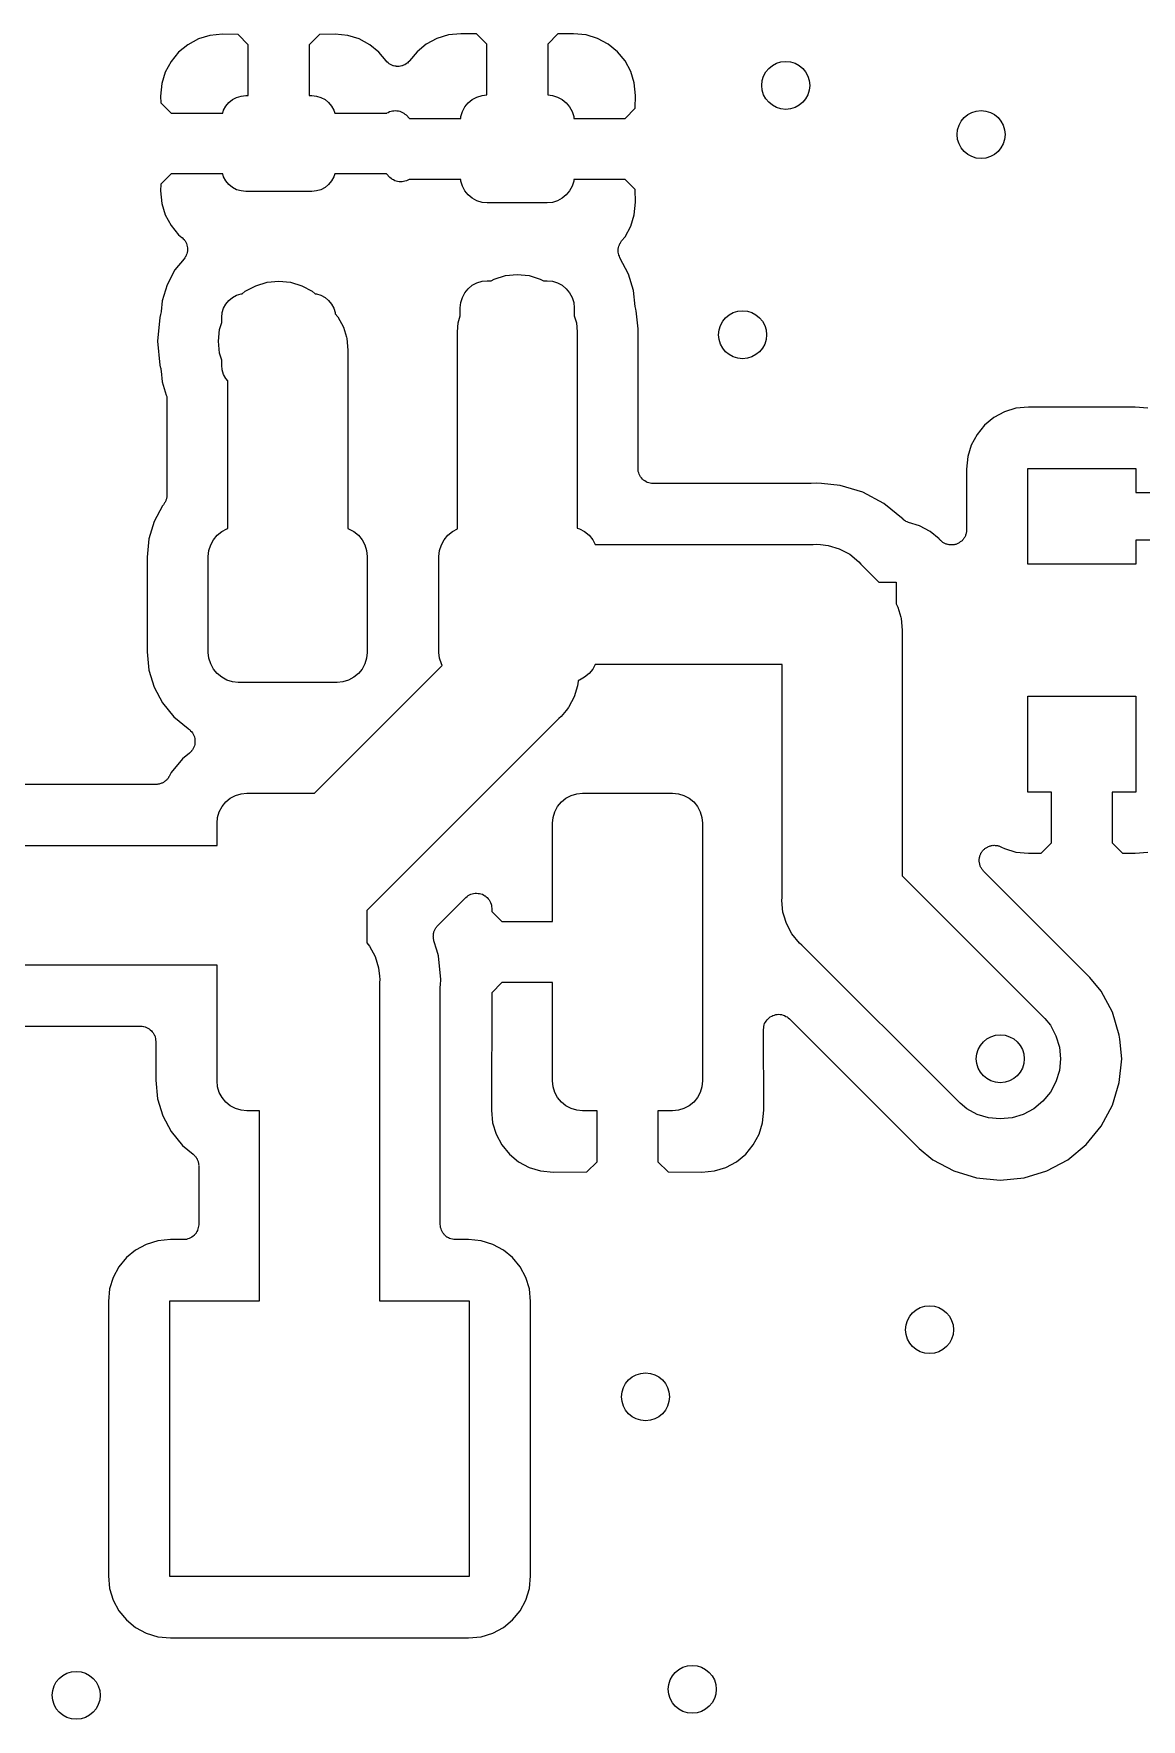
# Model space of a CAD drawing. Extents: x 103 to 213, y -152 to -90.
# Drawn here: x 136.47 to 145.71, y -139.46 to -125.4 of the extents above; entities that cross this region are included whole.
import ezdxf

# ---------------------------------------------------------------- set-up
doc = ezdxf.new("R2010")
doc.units = 0
doc.layers.add('BLACK', color=7, linetype='CONTINUOUS')

msp = doc.modelspace()

# ---------------------------------------------------------------- linework, layer by layer
at = {"layer": 'BLACK', "linetype": 'CONTINUOUS'}
for p, q in [((137.935, -125.414), (137.84, -125.443)), ((138.04, -125.404), (137.935, -125.414)), ((138.171, -125.406), (138.04, -125.404)), ((138.256, -125.491), (138.171, -125.406)), ((138.849, -125.406), (138.764, -125.491)), ((138.98, -125.404), (138.849, -125.406)), ((139.085, -125.414), (138.98, -125.404)), ((139.18, -125.443), (139.085, -125.414)), ((139.925, -125.409), (139.83, -125.438)), ((140.03, -125.399), (139.925, -125.409)), ((140.161, -125.401), (140.03, -125.399)), ((140.246, -125.486), (140.161, -125.401)), ((140.839, -125.401), (140.754, -125.486)), ((140.97, -125.399), (140.839, -125.401)), ((141.075, -125.409), (140.97, -125.399)), ((141.17, -125.438), (141.075, -125.409)), ((137.674, -125.554), (137.611, -125.631)), ((137.751, -125.491), (137.674, -125.554)), ((137.84, -125.443), (137.751, -125.491)), ((138.256, -125.915), (138.256, -125.491)), ((138.764, -125.491), (138.764, -125.915)), ((139.269, -125.491), (139.18, -125.443)), ((139.346, -125.554), (139.269, -125.491)), ((139.405, -125.626), (139.346, -125.554)), ((139.664, -125.549), (139.601, -125.626)), ((139.741, -125.486), (139.664, -125.549)), ((139.83, -125.438), (139.741, -125.486)), ((140.246, -125.91), (140.246, -125.486)), ((140.754, -125.486), (140.754, -125.91)), ((141.259, -125.486), (141.17, -125.438)), ((141.336, -125.549), (141.259, -125.486)), ((141.399, -125.626), (141.336, -125.549)), ((137.611, -125.631), (137.563, -125.72)), ((139.413, -125.634), (139.405, -125.626)), ((139.422, -125.643), (139.413, -125.634)), ((139.432, -125.65), (139.422, -125.643)), ((139.422, -125.643), (139.422, -125.643)), ((139.422, -125.643), (139.422, -125.643)), ((139.442, -125.657), (139.432, -125.65)), ((139.443, -125.657), (139.442, -125.657)), ((139.454, -125.662), (139.443, -125.657)), ((139.443, -125.657), (139.443, -125.657)), ((139.465, -125.666), (139.454, -125.662)), ((139.466, -125.667), (139.465, -125.666)), ((139.465, -125.666), (139.465, -125.666)), ((139.478, -125.669), (139.466, -125.667)), ((139.489, -125.671), (139.478, -125.669)), ((139.49, -125.671), (139.489, -125.671)), ((139.49, -125.672), (139.49, -125.671)), ((139.502, -125.672), (139.49, -125.672)), ((139.514, -125.672), (139.502, -125.672)), ((139.515, -125.672), (139.514, -125.672)), ((139.514, -125.672), (139.514, -125.672)), ((139.527, -125.669), (139.515, -125.672)), ((139.538, -125.667), (139.527, -125.669)), ((139.539, -125.667), (139.538, -125.667)), ((139.55, -125.662), (139.539, -125.667)), ((139.539, -125.667), (139.539, -125.667)), ((139.561, -125.658), (139.55, -125.662)), ((139.562, -125.658), (139.561, -125.658)), ((139.572, -125.651), (139.562, -125.658)), ((139.562, -125.658), (139.562, -125.658)), ((139.582, -125.644), (139.572, -125.651)), ((139.583, -125.644), (139.582, -125.644)), ((139.591, -125.636), (139.583, -125.644)), ((139.583, -125.644), (139.583, -125.644)), ((139.6, -125.627), (139.591, -125.636)), ((139.601, -125.626), (139.6, -125.626)), ((139.6, -125.626), (139.6, -125.627)), ((139.6, -125.627), (139.6, -125.627)), ((139.6, -125.627), (139.6, -125.627)), ((141.447, -125.715), (141.399, -125.626)), ((137.534, -125.815), (137.524, -125.92)), ((137.563, -125.72), (137.534, -125.815)), ((141.476, -125.81), (141.447, -125.715)), ((141.486, -125.915), (141.476, -125.81)), ((137.524, -125.92), (137.526, -125.975)), ((137.526, -125.975), (137.611, -126.061)), ((138.069, -126.004), (138.094, -125.974)), ((138.094, -125.974), (138.124, -125.949)), ((138.124, -125.949), (138.158, -125.93)), ((138.158, -125.93), (138.196, -125.919)), ((138.196, -125.919), (138.235, -125.915)), ((138.235, -125.915), (138.256, -125.915)), ((138.764, -125.915), (138.785, -125.915)), ((138.785, -125.915), (138.824, -125.919)), ((138.824, -125.919), (138.862, -125.93)), ((138.862, -125.93), (138.896, -125.949)), ((138.896, -125.949), (138.926, -125.974)), ((138.926, -125.974), (138.951, -126.004)), ((140.063, -126.01), (140.091, -125.976)), ((140.091, -125.976), (140.125, -125.948)), ((140.125, -125.948), (140.164, -125.927)), ((140.164, -125.927), (140.206, -125.914)), ((140.206, -125.914), (140.246, -125.91)), ((140.754, -125.91), (140.794, -125.914)), ((140.794, -125.914), (140.836, -125.927)), ((140.836, -125.927), (140.875, -125.948)), ((140.875, -125.948), (140.909, -125.976)), ((140.909, -125.976), (140.937, -126.01)), ((141.484, -126.021), (141.486, -125.915)), ((137.611, -126.061), (138.043, -126.061)), ((138.043, -126.061), (138.05, -126.038)), ((138.05, -126.038), (138.069, -126.004)), ((138.951, -126.004), (138.97, -126.038)), ((138.97, -126.038), (138.977, -126.061)), ((138.977, -126.061), (139.412, -126.061)), ((139.412, -126.061), (139.413, -126.061)), ((139.413, -126.06), (139.424, -126.055)), ((139.413, -126.061), (139.413, -126.06)), ((139.413, -126.061), (139.413, -126.061)), ((139.424, -126.055), (139.435, -126.049)), ((139.435, -126.049), (139.447, -126.045)), ((139.435, -126.049), (139.435, -126.049)), ((139.435, -126.049), (139.435, -126.049)), ((139.447, -126.045), (139.458, -126.042)), ((139.458, -126.042), (139.459, -126.042)), ((139.459, -126.042), (139.471, -126.041)), ((139.459, -126.042), (139.459, -126.042)), ((139.471, -126.041), (139.483, -126.04)), ((139.483, -126.04), (139.483, -126.04)), ((139.483, -126.04), (139.484, -126.04)), ((139.484, -126.04), (139.496, -126.041)), ((139.496, -126.041), (139.508, -126.042)), ((139.508, -126.042), (139.508, -126.042)), ((139.508, -126.042), (139.508, -126.042)), ((139.508, -126.042), (139.52, -126.046)), ((139.52, -126.046), (139.531, -126.05)), ((139.531, -126.05), (139.532, -126.05)), ((139.532, -126.05), (139.532, -126.05)), ((139.532, -126.05), (139.543, -126.056)), ((139.543, -126.056), (139.553, -126.061)), ((139.553, -126.061), (139.553, -126.061)), ((139.553, -126.061), (139.554, -126.062)), ((139.554, -126.062), (139.563, -126.069)), ((139.563, -126.069), (139.572, -126.077)), ((139.572, -126.077), (139.601, -126.106)), ((139.601, -126.106), (140.028, -126.106)), ((140.028, -126.106), (140.029, -126.091)), ((140.029, -126.091), (140.042, -126.049)), ((140.042, -126.049), (140.063, -126.01)), ((140.937, -126.01), (140.958, -126.049)), ((140.958, -126.049), (140.971, -126.091)), ((140.971, -126.091), (140.972, -126.106)), ((140.972, -126.106), (141.399, -126.106)), ((141.399, -126.106), (141.484, -126.021)), ((137.526, -126.655), (137.524, -126.71)), ((137.611, -126.569), (137.526, -126.655)), ((138.043, -126.569), (137.611, -126.569)), ((138.05, -126.592), (138.043, -126.569)), ((138.069, -126.626), (138.05, -126.592)), ((138.094, -126.656), (138.069, -126.626)), ((138.124, -126.681), (138.094, -126.656)), ((138.158, -126.7), (138.124, -126.681)), ((138.896, -126.681), (138.862, -126.7)), ((138.926, -126.656), (138.896, -126.681)), ((138.951, -126.626), (138.926, -126.656)), ((138.97, -126.592), (138.951, -126.626)), ((138.977, -126.569), (138.97, -126.592)), ((139.409, -126.569), (138.977, -126.569)), ((139.438, -126.598), (139.409, -126.569)), ((139.447, -126.606), (139.438, -126.598)), ((139.456, -126.613), (139.447, -126.606)), ((139.457, -126.614), (139.456, -126.613)), ((139.467, -126.619), (139.457, -126.614)), ((139.457, -126.614), (139.457, -126.614)), ((139.478, -126.625), (139.467, -126.619)), ((139.479, -126.625), (139.478, -126.625)), ((139.478, -126.625), (139.478, -126.625)), ((139.49, -126.629), (139.479, -126.625)), ((139.502, -126.633), (139.49, -126.629)), ((139.514, -126.634), (139.502, -126.633)), ((139.502, -126.633), (139.502, -126.633)), ((139.502, -126.633), (139.502, -126.633)), ((139.526, -126.635), (139.514, -126.634)), ((139.527, -126.635), (139.526, -126.635)), ((139.539, -126.634), (139.527, -126.635)), ((139.527, -126.635), (139.527, -126.635)), ((139.551, -126.633), (139.539, -126.634)), ((139.552, -126.633), (139.551, -126.633)), ((139.551, -126.633), (139.551, -126.633)), ((139.563, -126.629), (139.552, -126.633)), ((139.575, -126.626), (139.563, -126.629)), ((139.586, -126.62), (139.575, -126.626)), ((139.575, -126.626), (139.575, -126.626)), ((139.575, -126.626), (139.575, -126.626)), ((139.597, -126.615), (139.586, -126.62)), ((139.598, -126.614), (139.597, -126.614)), ((139.597, -126.614), (139.597, -126.614)), ((139.597, -126.614), (139.597, -126.615)), ((140.028, -126.614), (139.598, -126.614)), ((140.029, -126.629), (140.028, -126.614)), ((140.042, -126.671), (140.029, -126.629)), ((140.063, -126.71), (140.042, -126.671)), ((140.958, -126.671), (140.937, -126.71)), ((140.971, -126.629), (140.958, -126.671)), ((140.972, -126.614), (140.971, -126.629)), ((141.399, -126.614), (140.972, -126.614)), ((141.484, -126.699), (141.399, -126.614)), ((137.524, -126.71), (137.534, -126.815)), ((137.534, -126.815), (137.563, -126.91)), ((138.196, -126.711), (138.158, -126.7)), ((138.235, -126.715), (138.196, -126.711)), ((138.785, -126.715), (138.235, -126.715)), ((138.824, -126.711), (138.785, -126.715)), ((138.862, -126.7), (138.824, -126.711)), ((140.091, -126.744), (140.063, -126.71)), ((140.125, -126.772), (140.091, -126.744)), ((140.164, -126.793), (140.125, -126.772)), ((140.206, -126.806), (140.164, -126.793)), ((140.25, -126.81), (140.206, -126.806)), ((140.75, -126.81), (140.25, -126.81)), ((140.794, -126.806), (140.75, -126.81)), ((140.836, -126.793), (140.794, -126.806)), ((140.875, -126.772), (140.836, -126.793)), ((140.909, -126.744), (140.875, -126.772)), ((140.937, -126.71), (140.909, -126.744)), ((141.476, -126.91), (141.486, -126.805)), ((141.486, -126.805), (141.484, -126.699)), ((137.563, -126.91), (137.611, -126.999)), ((141.447, -127.005), (141.476, -126.91)), ((137.611, -126.999), (137.674, -127.076)), ((137.674, -127.076), (137.702, -127.099)), ((137.702, -127.099), (137.703, -127.1)), ((137.703, -127.1), (137.703, -127.1)), ((137.703, -127.1), (137.703, -127.1)), ((137.703, -127.1), (137.704, -127.1)), ((137.704, -127.1), (137.712, -127.109)), ((137.712, -127.109), (137.721, -127.117)), ((141.371, -127.128), (141.399, -127.094)), ((141.399, -127.094), (141.447, -127.005)), ((137.721, -127.117), (137.721, -127.118)), ((137.721, -127.118), (137.721, -127.118)), ((137.721, -127.118), (137.728, -127.128)), ((137.728, -127.128), (137.734, -127.138)), ((137.734, -127.138), (137.734, -127.139)), ((137.734, -127.139), (137.735, -127.139)), ((137.738, -127.246), (137.734, -127.257)), ((137.735, -127.139), (137.739, -127.15)), ((137.743, -127.235), (137.738, -127.246)), ((137.739, -127.15), (137.744, -127.161)), ((137.746, -127.223), (137.743, -127.234)), ((137.743, -127.234), (137.743, -127.235)), ((137.743, -127.235), (137.743, -127.235)), ((137.744, -127.161), (137.744, -127.162)), ((137.744, -127.162), (137.744, -127.162)), ((137.744, -127.162), (137.746, -127.174)), ((137.746, -127.174), (137.748, -127.185)), ((137.748, -127.211), (137.746, -127.223)), ((137.748, -127.185), (137.748, -127.186)), ((137.748, -127.186), (137.748, -127.186)), ((137.748, -127.186), (137.748, -127.198)), ((137.748, -127.198), (137.748, -127.21)), ((137.748, -127.21), (137.748, -127.211)), ((137.748, -127.211), (137.748, -127.211)), ((141.343, -127.195), (141.345, -127.183)), ((141.343, -127.196), (141.343, -127.195)), ((141.343, -127.195), (141.343, -127.195)), ((141.343, -127.208), (141.343, -127.196)), ((141.343, -127.22), (141.343, -127.208)), ((141.343, -127.221), (141.343, -127.22)), ((141.343, -127.22), (141.343, -127.22)), ((141.345, -127.232), (141.343, -127.221)), ((141.345, -127.183), (141.348, -127.172)), ((141.347, -127.244), (141.345, -127.232)), ((141.348, -127.244), (141.347, -127.244)), ((141.348, -127.171), (141.353, -127.16)), ((141.348, -127.172), (141.348, -127.171)), ((141.348, -127.171), (141.348, -127.171)), ((141.348, -127.245), (141.348, -127.244)), ((141.352, -127.256), (141.348, -127.245)), ((141.353, -127.16), (141.357, -127.149)), ((141.357, -127.149), (141.358, -127.148)), ((141.358, -127.148), (141.365, -127.138)), ((141.358, -127.148), (141.358, -127.148)), ((141.365, -127.138), (141.371, -127.128)), ((137.644, -127.37), (137.579, -127.493)), ((137.72, -127.278), (137.644, -127.37)), ((137.727, -127.268), (137.72, -127.278)), ((137.733, -127.258), (137.727, -127.268)), ((137.734, -127.258), (137.733, -127.258)), ((137.734, -127.257), (137.734, -127.258)), ((141.356, -127.267), (141.352, -127.256)), ((141.357, -127.268), (141.356, -127.267)), ((141.357, -127.269), (141.357, -127.268)), ((141.357, -127.268), (141.357, -127.268)), ((141.357, -127.268), (141.357, -127.268)), ((141.429, -127.404), (141.357, -127.269)), ((137.579, -127.493), (137.538, -127.626)), ((138.231, -127.547), (138.318, -127.501)), ((138.318, -127.501), (138.412, -127.472)), ((138.412, -127.472), (138.51, -127.463)), ((138.51, -127.463), (138.608, -127.472)), ((138.608, -127.472), (138.702, -127.501)), ((138.702, -127.501), (138.789, -127.547)), ((140.063, -127.56), (140.091, -127.526)), ((140.091, -127.526), (140.125, -127.498)), ((140.125, -127.498), (140.164, -127.477)), ((140.164, -127.477), (140.206, -127.464)), ((140.206, -127.464), (140.25, -127.46)), ((140.25, -127.46), (140.281, -127.46)), ((140.281, -127.46), (140.308, -127.446)), ((140.308, -127.446), (140.402, -127.417)), ((140.402, -127.417), (140.5, -127.408)), ((140.5, -127.408), (140.598, -127.417)), ((140.598, -127.417), (140.692, -127.446)), ((140.692, -127.446), (140.719, -127.46)), ((140.719, -127.46), (140.75, -127.46)), ((140.75, -127.46), (140.794, -127.464)), ((140.794, -127.464), (140.836, -127.477)), ((140.836, -127.477), (140.875, -127.498)), ((140.875, -127.498), (140.909, -127.526)), ((140.909, -127.526), (140.937, -127.56)), ((141.471, -127.542), (141.429, -127.404)), ((137.538, -127.626), (137.529, -127.717)), ((138.05, -127.688), (138.069, -127.654)), ((138.069, -127.654), (138.094, -127.624)), ((138.094, -127.624), (138.124, -127.599)), ((138.124, -127.599), (138.158, -127.58)), ((138.158, -127.58), (138.196, -127.569)), ((138.196, -127.569), (138.206, -127.568)), ((138.206, -127.568), (138.231, -127.547)), ((138.789, -127.547), (138.814, -127.568)), ((138.814, -127.568), (138.824, -127.569)), ((138.824, -127.569), (138.862, -127.58)), ((138.862, -127.58), (138.896, -127.599)), ((138.896, -127.599), (138.926, -127.624)), ((138.926, -127.624), (138.951, -127.654)), ((138.951, -127.654), (138.97, -127.688)), ((140.025, -127.685), (140.029, -127.641)), ((140.029, -127.641), (140.042, -127.599)), ((140.042, -127.599), (140.063, -127.56)), ((140.937, -127.56), (140.958, -127.599)), ((140.958, -127.599), (140.971, -127.641)), ((140.971, -127.641), (140.975, -127.685)), ((141.484, -127.674), (141.471, -127.542)), ((137.517, -127.767), (137.497, -127.965)), ((137.524, -127.742), (137.517, -127.767)), ((137.527, -127.73), (137.524, -127.742)), ((137.529, -127.719), (137.527, -127.73)), ((137.529, -127.717), (137.529, -127.719)), ((138.017, -127.867), (138.035, -127.808)), ((138.035, -127.765), (138.039, -127.726)), ((138.035, -127.808), (138.035, -127.765)), ((138.039, -127.726), (138.05, -127.688)), ((138.97, -127.688), (138.981, -127.726)), ((138.981, -127.726), (138.982, -127.736)), ((138.982, -127.736), (139.003, -127.761)), ((139.003, -127.761), (139.049, -127.848)), ((140, -127.885), (140.007, -127.812)), ((140.007, -127.812), (140.025, -127.753)), ((140.025, -127.753), (140.025, -127.685)), ((140.975, -127.685), (140.975, -127.753)), ((140.975, -127.753), (140.993, -127.812)), ((140.993, -127.812), (141, -127.885)), ((141.487, -127.686), (141.484, -127.674)), ((141.489, -127.697), (141.487, -127.686)), ((141.489, -127.699), (141.489, -127.697)), ((141.493, -127.712), (141.489, -127.699)), ((141.489, -127.699), (141.489, -127.699)), ((141.489, -127.699), (141.489, -127.699)), ((141.489, -127.699), (141.489, -127.699)), ((141.508, -127.86), (141.493, -127.712)), ((138.008, -127.965), (138.017, -127.867)), ((139.049, -127.848), (139.074, -127.93)), ((139.074, -127.93), (139.078, -127.942)), ((139.078, -127.942), (139.087, -128.04)), ((140, -129.53), (140, -127.885)), ((141, -127.885), (141, -129.524)), ((141.508, -129.025), (141.508, -127.86)), ((137.497, -127.965), (137.517, -128.163)), ((138.017, -128.063), (138.008, -127.965)), ((138.035, -128.122), (138.017, -128.063)), ((139.087, -128.04), (139.085, -128.065)), ((139.085, -128.065), (139.085, -129.527)), ((137.517, -128.163), (137.524, -128.188)), ((137.524, -128.188), (137.525, -128.19)), ((137.525, -128.19), (137.527, -128.201)), ((137.527, -128.201), (137.529, -128.213)), ((137.529, -128.213), (137.538, -128.304)), ((138.035, -128.165), (138.035, -128.122)), ((138.039, -128.204), (138.035, -128.165)), ((138.05, -128.242), (138.039, -128.204)), ((137.538, -128.304), (137.572, -128.414)), ((138.069, -128.276), (138.05, -128.242)), ((138.085, -128.296), (138.069, -128.276)), ((138.085, -129.527), (138.085, -128.296)), ((137.572, -128.414), (137.572, -128.415)), ((137.572, -128.415), (137.573, -128.421)), ((137.573, -128.421), (137.575, -128.426)), ((137.575, -128.426), (137.575, -128.433)), ((137.575, -128.433), (137.577, -128.44)), ((137.577, -128.44), (137.576, -128.445)), ((137.576, -128.445), (137.577, -128.45)), ((137.577, -128.45), (137.577, -129.247)), ((144.766, -128.514), (144.66, -128.524)), ((145.654, -128.514), (144.766, -128.514)), ((145.76, -128.524), (145.654, -128.514)), ((144.476, -128.601), (144.399, -128.664)), ((144.565, -128.553), (144.476, -128.601)), ((144.66, -128.524), (144.565, -128.553)), ((144.336, -128.741), (144.288, -128.83)), ((144.399, -128.664), (144.336, -128.741)), ((144.259, -128.925), (144.249, -129.031)), ((144.288, -128.83), (144.259, -128.925)), ((141.509, -129.037), (141.508, -129.025)), ((141.51, -129.049), (141.509, -129.037)), ((141.51, -129.05), (141.51, -129.049)), ((141.51, -129.049), (141.51, -129.049)), ((141.514, -129.061), (141.51, -129.05)), ((141.517, -129.073), (141.514, -129.061)), ((141.518, -129.073), (141.517, -129.073)), ((141.517, -129.073), (141.517, -129.073)), ((141.523, -129.084), (141.518, -129.073)), ((144.249, -129.031), (144.249, -129.537)), ((144.76, -129.825), (144.76, -129.025)), ((144.76, -129.025), (145.66, -129.025)), ((145.66, -129.025), (145.66, -129.225)), ((141.529, -129.095), (141.523, -129.084)), ((141.537, -129.105), (141.529, -129.095)), ((141.529, -129.095), (141.529, -129.095)), ((141.529, -129.095), (141.529, -129.095)), ((141.544, -129.114), (141.537, -129.105)), ((141.545, -129.114), (141.544, -129.114)), ((141.554, -129.122), (141.545, -129.114)), ((141.545, -129.114), (141.545, -129.114)), ((141.563, -129.13), (141.554, -129.122)), ((141.564, -129.13), (141.563, -129.13)), ((141.575, -129.136), (141.564, -129.13)), ((141.564, -129.13), (141.564, -129.13)), ((141.585, -129.142), (141.575, -129.136)), ((141.586, -129.142), (141.585, -129.142)), ((141.585, -129.142), (141.585, -129.142)), ((141.597, -129.146), (141.586, -129.142)), ((141.609, -129.149), (141.597, -129.146)), ((141.621, -129.151), (141.609, -129.149)), ((141.609, -129.149), (141.609, -129.149)), ((141.609, -129.149), (141.609, -129.149)), ((141.633, -129.152), (141.621, -129.151)), ((141.634, -129.152), (141.633, -129.152)), ((141.635, -129.152), (141.634, -129.152)), ((141.634, -129.152), (141.634, -129.152)), ((141.634, -129.152), (141.634, -129.152)), ((142.939, -129.152), (141.635, -129.152)), ((142.945, -129.151), (142.939, -129.152)), ((142.95, -129.152), (142.945, -129.151)), ((142.952, -129.151), (142.95, -129.152)), ((142.995, -129.147), (142.952, -129.151)), ((143.038, -129.151), (142.995, -129.147)), ((143.193, -129.167), (143.038, -129.151)), ((143.038, -129.151), (143.038, -129.151)), ((143.383, -129.224), (143.193, -129.167)), ((137.54, -129.338), (137.47, -129.469)), ((137.548, -129.328), (137.54, -129.338)), ((137.551, -129.323), (137.548, -129.328)), ((137.555, -129.319), (137.551, -129.323)), ((137.558, -129.313), (137.555, -129.319)), ((137.562, -129.307), (137.558, -129.313)), ((137.564, -129.302), (137.562, -129.307)), ((137.567, -129.297), (137.564, -129.302)), ((137.569, -129.291), (137.567, -129.297)), ((137.571, -129.284), (137.569, -129.291)), ((137.573, -129.279), (137.571, -129.284)), ((137.574, -129.274), (137.573, -129.279)), ((137.575, -129.267), (137.574, -129.274)), ((137.576, -129.26), (137.575, -129.267)), ((137.577, -129.249), (137.576, -129.254)), ((137.576, -129.254), (137.576, -129.26)), ((137.577, -129.247), (137.577, -129.249)), ((143.558, -129.318), (143.383, -129.224)), ((143.719, -129.45), (143.558, -129.318)), ((145.66, -129.225), (146.835, -129.225)), ((137.47, -129.469), (137.427, -129.612)), ((143.721, -129.452), (143.719, -129.45)), ((143.722, -129.453), (143.721, -129.452)), ((143.721, -129.452), (143.721, -129.452)), ((143.731, -129.459), (143.722, -129.453)), ((143.741, -129.466), (143.731, -129.459)), ((143.742, -129.466), (143.741, -129.466)), ((143.742, -129.467), (143.742, -129.466)), ((143.753, -129.471), (143.742, -129.467)), ((143.764, -129.476), (143.753, -129.471)), ((143.765, -129.476), (143.764, -129.476)), ((143.855, -129.503), (143.765, -129.476)), ((143.765, -129.476), (143.765, -129.476)), ((143.765, -129.476), (143.765, -129.476)), ((143.765, -129.476), (143.765, -129.476)), ((137.427, -129.612), (137.411, -129.766)), ((137.942, -129.664), (137.965, -129.621)), ((137.965, -129.621), (137.996, -129.583)), ((137.996, -129.583), (138.034, -129.552)), ((138.034, -129.552), (138.077, -129.529)), ((138.077, -129.529), (138.085, -129.527)), ((139.085, -129.527), (139.093, -129.529)), ((139.093, -129.529), (139.136, -129.552)), ((139.136, -129.552), (139.174, -129.583)), ((139.174, -129.583), (139.205, -129.621)), ((139.205, -129.621), (139.228, -129.664)), ((139.867, -129.664), (139.89, -129.621)), ((139.89, -129.621), (139.921, -129.583)), ((139.921, -129.583), (139.959, -129.552)), ((139.959, -129.552), (140, -129.53)), ((141, -129.524), (141.018, -129.529)), ((141.018, -129.529), (141.061, -129.552)), ((141.061, -129.552), (141.099, -129.583)), ((141.099, -129.583), (141.13, -129.621)), ((141.13, -129.621), (141.151, -129.66)), ((143.944, -129.551), (143.855, -129.503)), ((144.021, -129.614), (143.944, -129.551)), ((144.024, -129.617), (144.021, -129.614)), ((144.028, -129.622), (144.024, -129.617)), ((144.032, -129.626), (144.028, -129.622)), ((144.037, -129.63), (144.032, -129.626)), ((144.041, -129.635), (144.037, -129.63)), ((144.046, -129.638), (144.041, -129.635)), ((144.051, -129.642), (144.046, -129.638)), ((144.057, -129.645), (144.051, -129.642)), ((144.196, -129.639), (144.191, -129.643)), ((144.202, -129.636), (144.196, -129.639)), ((144.206, -129.631), (144.202, -129.636)), ((144.211, -129.628), (144.206, -129.631)), ((144.215, -129.623), (144.211, -129.628)), ((144.219, -129.618), (144.215, -129.623)), ((144.223, -129.613), (144.219, -129.618)), ((144.227, -129.609), (144.223, -129.613)), ((144.23, -129.603), (144.227, -129.609)), ((144.233, -129.598), (144.23, -129.603)), ((144.236, -129.592), (144.233, -129.598)), ((144.239, -129.587), (144.236, -129.592)), ((144.241, -129.581), (144.239, -129.587)), ((144.243, -129.575), (144.241, -129.581)), ((144.244, -129.569), (144.243, -129.575)), ((144.246, -129.563), (144.244, -129.569)), ((144.247, -129.557), (144.246, -129.563)), ((144.248, -129.551), (144.247, -129.557)), ((144.249, -129.539), (144.248, -129.545)), ((144.248, -129.545), (144.248, -129.551)), ((144.249, -129.537), (144.249, -129.539)), ((146.86, -129.625), (145.66, -129.625)), ((145.66, -129.625), (145.66, -129.825)), ((137.411, -129.766), (137.411, -130.554)), ((137.922, -129.76), (137.927, -129.711)), ((137.922, -130.56), (137.922, -129.76)), ((137.927, -129.711), (137.942, -129.664)), ((139.228, -129.664), (139.243, -129.711)), ((139.243, -129.711), (139.248, -129.76)), ((139.248, -129.76), (139.248, -130.56)), ((139.847, -129.76), (139.852, -129.711)), ((139.847, -130.56), (139.847, -129.76)), ((139.852, -129.711), (139.867, -129.664)), ((141.151, -129.66), (142.97, -129.66)), ((142.97, -129.66), (142.995, -129.658)), ((142.995, -129.658), (143.03, -129.661)), ((143.03, -129.661), (143.093, -129.667)), ((143.093, -129.667), (143.187, -129.696)), ((143.187, -129.696), (143.274, -129.742)), ((143.274, -129.742), (143.35, -129.805)), ((144.062, -129.649), (144.057, -129.645)), ((144.067, -129.651), (144.062, -129.649)), ((144.073, -129.654), (144.067, -129.651)), ((144.079, -129.656), (144.073, -129.654)), ((144.085, -129.658), (144.079, -129.656)), ((144.091, -129.66), (144.085, -129.658)), ((144.096, -129.661), (144.091, -129.66)), ((144.103, -129.662), (144.096, -129.661)), ((144.109, -129.663), (144.103, -129.662)), ((144.115, -129.663), (144.109, -129.663)), ((144.121, -129.664), (144.115, -129.663)), ((144.127, -129.663), (144.121, -129.664)), ((144.134, -129.663), (144.127, -129.663)), ((144.14, -129.662), (144.134, -129.663)), ((144.146, -129.662), (144.14, -129.662)), ((144.152, -129.66), (144.146, -129.662)), ((144.158, -129.659), (144.152, -129.66)), ((144.164, -129.656), (144.158, -129.659)), ((144.17, -129.655), (144.164, -129.656)), ((144.175, -129.652), (144.17, -129.655)), ((144.181, -129.649), (144.175, -129.652)), ((144.186, -129.646), (144.181, -129.649)), ((144.191, -129.643), (144.186, -129.646)), ((143.35, -129.805), (143.366, -129.824)), ((143.366, -129.824), (143.517, -129.975)), ((145.66, -129.825), (144.76, -129.825)), ((143.517, -129.975), (143.66, -129.975)), ((143.66, -129.975), (143.66, -130.156)), ((143.66, -130.156), (143.674, -130.183)), ((143.674, -130.183), (143.699, -130.265)), ((143.699, -130.265), (143.703, -130.277)), ((143.703, -130.277), (143.712, -130.375)), ((143.712, -130.375), (143.71, -130.4)), ((143.71, -130.4), (143.71, -132.423)), ((137.411, -130.554), (137.427, -130.708)), ((137.927, -130.609), (137.922, -130.56)), ((137.942, -130.656), (137.927, -130.609)), ((139.243, -130.609), (139.228, -130.656)), ((139.248, -130.56), (139.243, -130.609)), ((139.852, -130.609), (139.847, -130.56)), ((139.867, -130.656), (139.852, -130.609)), ((137.427, -130.708), (137.47, -130.851)), ((137.965, -130.699), (137.942, -130.656)), ((137.996, -130.737), (137.965, -130.699)), ((138.034, -130.768), (137.996, -130.737)), ((138.808, -131.735), (139.874, -130.669)), ((139.174, -130.737), (139.136, -130.768)), ((139.205, -130.699), (139.174, -130.737)), ((139.228, -130.656), (139.205, -130.699)), ((139.874, -130.669), (139.867, -130.656)), ((141.099, -130.737), (141.061, -130.768)), ((141.13, -130.699), (141.099, -130.737)), ((141.151, -130.66), (141.13, -130.699)), ((142.71, -130.66), (141.151, -130.66)), ((142.71, -132.605), (142.71, -130.66)), ((137.47, -130.851), (137.54, -130.982)), ((138.077, -130.791), (138.034, -130.768)), ((138.124, -130.805), (138.077, -130.791)), ((138.172, -130.81), (138.124, -130.805)), ((138.998, -130.81), (138.172, -130.81)), ((139.046, -130.805), (138.998, -130.81)), ((139.093, -130.791), (139.046, -130.805)), ((139.136, -130.768), (139.093, -130.791)), ((141.003, -130.838), (140.974, -130.932)), ((141.007, -130.799), (141.003, -130.838)), ((141.018, -130.791), (141.007, -130.794)), ((141.007, -130.794), (141.007, -130.799)), ((141.061, -130.768), (141.018, -130.791)), ((137.54, -130.982), (137.635, -131.098)), ((140.907, -131.045), (140.865, -131.095)), ((140.928, -131.019), (140.907, -131.045)), ((140.93, -131.015), (140.928, -131.019)), ((140.974, -130.932), (140.93, -131.015)), ((144.76, -131.725), (144.76, -130.925)), ((144.76, -130.925), (145.66, -130.925)), ((145.66, -130.925), (145.66, -131.725)), ((137.635, -131.098), (137.755, -131.196)), ((140.846, -131.111), (139.245, -132.712)), ((140.865, -131.095), (140.846, -131.111)), ((137.755, -131.196), (137.756, -131.197)), ((137.756, -131.197), (137.766, -131.204)), ((137.766, -131.204), (137.766, -131.204)), ((137.766, -131.204), (137.767, -131.204)), ((137.767, -131.204), (137.775, -131.213)), ((137.775, -131.213), (137.784, -131.222)), ((137.784, -131.222), (137.784, -131.222)), ((137.784, -131.222), (137.784, -131.222)), ((137.784, -131.222), (137.791, -131.232)), ((137.791, -131.232), (137.797, -131.242)), ((137.797, -131.242), (137.797, -131.243)), ((137.797, -131.243), (137.797, -131.243)), ((137.797, -131.243), (137.802, -131.254)), ((137.802, -131.254), (137.807, -131.265)), ((137.809, -131.327), (137.806, -131.339)), ((137.807, -131.265), (137.807, -131.266)), ((137.807, -131.266), (137.807, -131.266)), ((137.807, -131.266), (137.809, -131.278)), ((137.809, -131.278), (137.811, -131.29)), ((137.811, -131.315), (137.809, -131.327)), ((137.811, -131.29), (137.811, -131.29)), ((137.811, -131.29), (137.811, -131.29)), ((137.811, -131.29), (137.811, -131.302)), ((137.811, -131.302), (137.811, -131.314)), ((137.811, -131.314), (137.811, -131.315)), ((137.811, -131.315), (137.811, -131.315)), ((137.707, -131.447), (137.613, -131.563)), ((137.765, -131.4), (137.707, -131.447)), ((137.774, -131.391), (137.765, -131.4)), ((137.782, -131.383), (137.774, -131.391)), ((137.783, -131.382), (137.782, -131.383)), ((137.79, -131.372), (137.783, -131.382)), ((137.783, -131.382), (137.783, -131.382)), ((137.796, -131.362), (137.79, -131.372)), ((137.797, -131.362), (137.796, -131.362)), ((137.801, -131.35), (137.797, -131.362)), ((137.797, -131.362), (137.797, -131.362)), ((137.806, -131.339), (137.801, -131.35)), ((137.806, -131.339), (137.806, -131.339)), ((137.806, -131.339), (137.806, -131.339)), ((137.589, -131.606), (137.584, -131.611)), ((137.591, -131.601), (137.589, -131.606)), ((137.595, -131.596), (137.591, -131.601)), ((137.613, -131.563), (137.595, -131.595)), ((137.595, -131.595), (137.595, -131.596)), ((137.483, -131.662), (135.068, -131.662)), ((137.489, -131.661), (137.483, -131.662)), ((137.495, -131.662), (137.489, -131.661)), ((137.501, -131.66), (137.495, -131.662)), ((137.508, -131.66), (137.501, -131.66)), ((137.513, -131.658), (137.508, -131.66)), ((137.519, -131.657), (137.513, -131.658)), ((137.525, -131.654), (137.519, -131.657)), ((137.532, -131.652), (137.525, -131.654)), ((137.537, -131.65), (137.532, -131.652)), ((137.542, -131.648), (137.537, -131.65)), ((137.548, -131.644), (137.542, -131.648)), ((137.554, -131.641), (137.548, -131.644)), ((137.558, -131.637), (137.554, -131.641)), ((137.563, -131.634), (137.558, -131.637)), ((137.568, -131.629), (137.563, -131.634)), ((137.573, -131.625), (137.568, -131.629)), ((137.576, -131.621), (137.573, -131.625)), ((137.581, -131.617), (137.576, -131.621)), ((137.584, -131.611), (137.581, -131.617)), ((138.149, -131.754), (138.196, -131.74)), ((138.196, -131.74), (138.245, -131.735)), ((138.245, -131.735), (138.808, -131.735)), ((140.949, -131.754), (140.996, -131.74)), ((140.996, -131.74), (141.045, -131.735)), ((141.045, -131.735), (141.795, -131.735)), ((141.795, -131.735), (141.844, -131.74)), ((141.844, -131.74), (141.891, -131.754)), ((144.956, -131.725), (144.76, -131.725)), ((144.956, -132.149), (144.956, -131.725)), ((145.66, -131.725), (145.464, -131.725)), ((145.464, -131.725), (145.464, -132.149)), ((138, -131.936), (138.014, -131.889)), ((138.014, -131.889), (138.037, -131.846)), ((138.037, -131.846), (138.068, -131.808)), ((138.068, -131.808), (138.106, -131.777)), ((138.106, -131.777), (138.149, -131.754)), ((140.8, -131.936), (140.814, -131.889)), ((140.814, -131.889), (140.837, -131.846)), ((140.837, -131.846), (140.868, -131.808)), ((140.868, -131.808), (140.906, -131.777)), ((140.906, -131.777), (140.949, -131.754)), ((141.891, -131.754), (141.934, -131.777)), ((141.934, -131.777), (141.972, -131.808)), ((141.972, -131.808), (142.003, -131.846)), ((142.003, -131.846), (142.026, -131.889)), ((142.026, -131.889), (142.04, -131.936)), ((137.995, -131.985), (138, -131.936)), ((137.995, -132.17), (137.995, -131.985)), ((140.795, -131.985), (140.8, -131.936)), ((140.795, -132.806), (140.795, -131.985)), ((142.04, -131.936), (142.045, -131.985)), ((142.045, -131.985), (142.045, -134.135)), ((134.83, -132.17), (137.995, -132.17)), ((144.445, -132.174), (144.451, -132.173)), ((144.451, -132.173), (144.457, -132.171)), ((144.457, -132.171), (144.463, -132.171)), ((144.463, -132.171), (144.469, -132.169)), ((144.469, -132.169), (144.475, -132.17)), ((144.475, -132.17), (144.481, -132.169)), ((144.481, -132.169), (144.488, -132.17)), ((144.488, -132.17), (144.494, -132.17)), ((144.494, -132.17), (144.5, -132.171)), ((144.5, -132.171), (144.506, -132.171)), ((144.506, -132.171), (144.512, -132.173)), ((144.512, -132.173), (144.518, -132.174)), ((144.871, -132.234), (144.956, -132.149)), ((145.464, -132.149), (145.549, -132.234)), ((144.354, -132.295), (144.355, -132.288)), ((144.355, -132.301), (144.354, -132.295)), ((144.355, -132.282), (144.356, -132.276)), ((144.355, -132.288), (144.355, -132.282)), ((144.355, -132.307), (144.355, -132.301)), ((144.356, -132.313), (144.355, -132.307)), ((144.356, -132.276), (144.357, -132.27)), ((144.356, -132.319), (144.356, -132.313)), ((144.357, -132.27), (144.359, -132.264)), ((144.359, -132.264), (144.36, -132.258)), ((144.36, -132.258), (144.362, -132.252)), ((144.362, -132.252), (144.364, -132.246)), ((144.364, -132.246), (144.367, -132.241)), ((144.367, -132.241), (144.369, -132.235)), ((144.369, -132.235), (144.373, -132.23)), ((144.373, -132.23), (144.376, -132.225)), ((144.376, -132.225), (144.38, -132.22)), ((144.38, -132.22), (144.383, -132.215)), ((144.383, -132.215), (144.388, -132.21)), ((144.388, -132.21), (144.392, -132.205)), ((144.392, -132.205), (144.397, -132.202)), ((144.397, -132.202), (144.401, -132.197)), ((144.401, -132.197), (144.406, -132.194)), ((144.406, -132.194), (144.411, -132.19)), ((144.411, -132.19), (144.417, -132.187)), ((144.417, -132.187), (144.422, -132.184)), ((144.422, -132.184), (144.427, -132.181)), ((144.427, -132.181), (144.433, -132.178)), ((144.433, -132.178), (144.439, -132.177)), ((144.439, -132.177), (144.445, -132.174)), ((144.518, -132.174), (144.524, -132.177)), ((144.524, -132.177), (144.53, -132.179)), ((144.53, -132.179), (144.535, -132.182)), ((144.535, -132.182), (144.541, -132.184)), ((144.541, -132.184), (144.565, -132.197)), ((144.565, -132.197), (144.66, -132.226)), ((144.66, -132.226), (144.765, -132.236)), ((144.765, -132.236), (144.871, -132.234)), ((145.549, -132.234), (145.655, -132.236)), ((145.655, -132.236), (145.76, -132.226)), ((143.71, -132.423), (144.901, -133.614)), ((144.358, -132.325), (144.356, -132.319)), ((144.359, -132.332), (144.358, -132.325)), ((144.361, -132.337), (144.359, -132.332)), ((144.363, -132.343), (144.361, -132.337)), ((144.366, -132.349), (144.363, -132.343)), ((144.368, -132.355), (144.366, -132.349)), ((144.372, -132.36), (144.368, -132.355)), ((144.375, -132.365), (144.372, -132.36)), ((144.378, -132.37), (144.375, -132.365)), ((144.382, -132.375), (144.378, -132.37)), ((144.386, -132.38), (144.382, -132.375)), ((144.39, -132.384), (144.386, -132.38)), ((144.391, -132.386), (144.39, -132.384)), ((144.92, -132.915), (144.391, -132.386)), ((140.081, -132.597), (140.09, -132.589)), ((140.09, -132.589), (140.09, -132.589)), ((140.09, -132.589), (140.091, -132.589)), ((140.091, -132.589), (140.101, -132.583)), ((140.101, -132.583), (140.112, -132.578)), ((140.112, -132.578), (140.113, -132.577)), ((140.112, -132.578), (140.112, -132.578)), ((140.113, -132.577), (140.124, -132.574)), ((140.124, -132.574), (140.136, -132.571)), ((140.136, -132.571), (140.148, -132.569)), ((140.136, -132.571), (140.136, -132.571)), ((140.136, -132.571), (140.136, -132.571)), ((140.148, -132.569), (140.16, -132.568)), ((140.16, -132.568), (140.161, -132.568)), ((140.161, -132.568), (140.161, -132.568)), ((140.161, -132.568), (140.173, -132.57)), ((140.173, -132.57), (140.185, -132.571)), ((140.185, -132.571), (140.185, -132.571)), ((140.185, -132.571), (140.186, -132.571)), ((140.186, -132.571), (140.197, -132.575)), ((140.197, -132.575), (140.209, -132.578)), ((140.209, -132.578), (140.209, -132.578)), ((140.209, -132.578), (140.209, -132.578)), ((140.209, -132.578), (140.22, -132.584)), ((140.22, -132.584), (140.23, -132.59)), ((140.23, -132.59), (140.231, -132.59)), ((140.231, -132.59), (140.231, -132.59)), ((140.231, -132.59), (140.24, -132.598)), ((139.245, -132.712), (139.245, -132.983)), ((139.837, -132.839), (140.07, -132.606)), ((140.07, -132.606), (140.071, -132.605)), ((140.071, -132.604), (140.081, -132.597)), ((140.071, -132.605), (140.071, -132.604)), ((140.071, -132.605), (140.071, -132.605)), ((140.071, -132.605), (140.071, -132.605)), ((140.24, -132.598), (140.25, -132.606)), ((140.25, -132.606), (140.25, -132.606)), ((140.25, -132.606), (140.25, -132.606)), ((140.25, -132.606), (140.258, -132.616)), ((140.258, -132.616), (140.265, -132.625)), ((140.265, -132.625), (140.266, -132.625)), ((140.266, -132.625), (140.266, -132.625)), ((140.266, -132.625), (140.271, -132.636)), ((140.271, -132.636), (140.277, -132.647)), ((140.277, -132.647), (140.277, -132.647)), ((140.277, -132.647), (140.277, -132.647)), ((140.277, -132.647), (140.281, -132.659)), ((140.281, -132.659), (140.284, -132.67)), ((140.284, -132.67), (140.284, -132.671)), ((140.284, -132.671), (140.284, -132.671)), ((140.284, -132.671), (140.286, -132.683)), ((140.286, -132.683), (140.287, -132.695)), ((140.287, -132.695), (140.287, -132.721)), ((140.287, -132.721), (140.371, -132.806)), ((142.708, -132.63), (142.71, -132.605)), ((142.717, -132.728), (142.708, -132.63)), ((142.724, -132.752), (142.717, -132.728)), ((139.809, -132.88), (139.812, -132.874)), ((139.812, -132.874), (139.815, -132.868)), ((139.815, -132.868), (139.818, -132.863)), ((139.818, -132.863), (139.821, -132.858)), ((139.821, -132.858), (139.825, -132.853)), ((139.825, -132.853), (139.829, -132.847)), ((139.829, -132.847), (139.833, -132.843)), ((139.833, -132.843), (139.837, -132.839)), ((140.371, -132.806), (140.795, -132.806)), ((142.746, -132.822), (142.724, -132.752)), ((142.792, -132.909), (142.746, -132.822)), ((139.245, -132.983), (139.268, -133.011)), ((139.268, -133.011), (139.314, -133.098)), ((139.799, -132.928), (139.8, -132.921)), ((139.8, -132.934), (139.799, -132.928)), ((139.8, -132.915), (139.801, -132.909)), ((139.8, -132.921), (139.8, -132.915)), ((139.8, -132.939), (139.8, -132.934)), ((139.801, -132.946), (139.8, -132.939)), ((139.801, -132.909), (139.802, -132.904)), ((139.802, -132.953), (139.801, -132.946)), ((139.802, -132.904), (139.804, -132.897)), ((139.803, -132.958), (139.802, -132.953)), ((139.804, -132.964), (139.803, -132.958)), ((139.804, -132.897), (139.805, -132.89)), ((139.805, -132.966), (139.804, -132.964)), ((139.805, -132.89), (139.808, -132.885)), ((139.829, -133.044), (139.805, -132.966)), ((139.808, -132.885), (139.809, -132.88)), ((142.855, -132.985), (142.792, -132.909)), ((142.874, -133.001), (142.855, -132.985)), ((144.194, -134.321), (142.874, -133.001)), ((145.278, -133.272), (144.92, -132.915)), ((144.92, -132.915), (144.92, -132.915)), ((139.314, -133.098), (139.343, -133.192)), ((139.843, -133.092), (139.829, -133.044)), ((139.863, -133.29), (139.843, -133.092)), ((137.995, -133.17), (134.83, -133.17)), ((137.995, -134.135), (137.995, -133.17)), ((139.343, -133.192), (139.35, -133.262)), ((139.35, -133.262), (139.352, -133.29)), ((139.352, -133.29), (139.35, -133.315)), ((139.859, -133.333), (139.863, -133.29)), ((145.372, -133.387), (145.278, -133.272)), ((139.35, -133.315), (139.35, -135.97)), ((139.858, -133.344), (139.859, -133.339)), ((139.858, -133.346), (139.858, -133.344)), ((139.858, -135.332), (139.858, -133.346)), ((139.859, -133.339), (139.859, -133.333)), ((140.287, -133.399), (140.284, -134.379)), ((140.371, -133.314), (140.287, -133.399)), ((140.795, -133.314), (140.371, -133.314)), ((140.795, -134.135), (140.795, -133.314)), ((145.466, -133.562), (145.372, -133.387)), ((142.669, -133.58), (142.682, -133.579)), ((142.682, -133.579), (142.682, -133.579)), ((142.682, -133.579), (142.682, -133.579)), ((142.682, -133.579), (142.694, -133.58)), ((145.523, -133.752), (145.466, -133.562)), ((135.068, -133.678), (137.357, -133.678)), ((137.357, -133.678), (137.358, -133.678)), ((137.358, -133.678), (137.358, -133.678)), ((137.358, -133.678), (137.358, -133.678)), ((137.358, -133.678), (137.359, -133.678)), ((137.359, -133.678), (137.371, -133.679)), ((137.371, -133.679), (137.382, -133.681)), ((137.382, -133.681), (137.383, -133.681)), ((137.383, -133.681), (137.383, -133.681)), ((137.383, -133.681), (137.395, -133.684)), ((137.395, -133.684), (137.406, -133.688)), ((137.406, -133.688), (137.407, -133.688)), ((137.407, -133.688), (137.407, -133.688)), ((137.407, -133.688), (137.417, -133.694)), ((137.417, -133.694), (137.428, -133.7)), ((137.428, -133.7), (137.428, -133.7)), ((137.428, -133.7), (137.429, -133.7)), ((137.429, -133.7), (137.438, -133.708)), ((137.438, -133.708), (137.447, -133.716)), ((137.447, -133.716), (137.447, -133.716)), ((137.447, -133.716), (137.448, -133.716)), ((137.448, -133.716), (137.455, -133.725)), ((142.554, -133.705), (142.556, -133.691)), ((142.554, -133.707), (142.554, -133.705)), ((142.556, -134.379), (142.554, -133.707)), ((142.556, -133.691), (142.557, -133.68)), ((142.557, -133.68), (142.561, -133.668)), ((142.557, -133.68), (142.557, -133.68)), ((142.557, -133.68), (142.557, -133.68)), ((142.561, -133.668), (142.564, -133.657)), ((142.564, -133.657), (142.57, -133.646)), ((142.564, -133.657), (142.564, -133.657)), ((142.564, -133.657), (142.564, -133.657)), ((142.57, -133.646), (142.576, -133.635)), ((142.576, -133.635), (142.584, -133.625)), ((142.576, -133.635), (142.576, -133.635)), ((142.576, -133.635), (142.576, -133.635)), ((142.584, -133.625), (142.592, -133.616)), ((142.592, -133.616), (142.601, -133.608)), ((142.592, -133.616), (142.592, -133.616)), ((142.592, -133.616), (142.592, -133.616)), ((142.601, -133.608), (142.611, -133.6)), ((142.611, -133.6), (142.623, -133.594)), ((142.611, -133.6), (142.611, -133.6)), ((142.611, -133.6), (142.611, -133.6)), ((142.623, -133.594), (142.633, -133.589)), ((142.633, -133.589), (142.645, -133.585)), ((142.633, -133.589), (142.633, -133.589)), ((142.633, -133.589), (142.633, -133.589)), ((142.645, -133.585), (142.657, -133.582)), ((142.657, -133.582), (142.669, -133.58)), ((142.657, -133.582), (142.657, -133.582)), ((142.657, -133.582), (142.657, -133.582)), ((142.694, -133.58), (142.706, -133.582)), ((142.706, -133.582), (142.706, -133.582)), ((142.706, -133.582), (142.706, -133.582)), ((142.706, -133.582), (142.719, -133.586)), ((142.719, -133.586), (142.73, -133.589)), ((142.73, -133.589), (142.73, -133.589)), ((142.73, -133.589), (142.73, -133.589)), ((142.73, -133.589), (142.742, -133.596)), ((142.742, -133.596), (142.752, -133.601)), ((142.752, -133.601), (142.752, -133.601)), ((142.752, -133.601), (142.752, -133.601)), ((142.752, -133.601), (142.761, -133.608)), ((142.761, -133.608), (142.771, -133.616)), ((142.771, -133.616), (143.852, -134.698)), ((144.901, -133.614), (144.948, -133.671)), ((144.948, -133.671), (144.994, -133.758)), ((137.455, -133.725), (137.463, -133.735)), ((137.463, -133.735), (137.463, -133.735)), ((137.463, -133.735), (137.463, -133.735)), ((137.463, -133.735), (137.469, -133.746)), ((137.469, -133.746), (137.474, -133.757)), ((137.474, -133.757), (137.474, -133.757)), ((137.474, -133.757), (137.475, -133.757)), ((137.475, -133.757), (137.478, -133.769)), ((137.478, -133.769), (137.482, -133.78)), ((137.482, -133.78), (137.482, -133.781)), ((137.482, -133.781), (137.482, -133.781)), ((137.482, -133.781), (137.483, -133.793)), ((137.483, -133.793), (137.484, -133.805)), ((137.484, -133.805), (137.484, -134.129)), ((144.994, -133.758), (145.023, -133.852)), ((145.023, -133.852), (145.032, -133.95)), ((145.527, -133.787), (145.523, -133.752)), ((145.543, -133.95), (145.527, -133.787)), ((145.527, -133.787), (145.527, -133.787)), ((145.032, -133.95), (145.023, -134.048)), ((145.523, -134.148), (145.543, -133.95)), ((137.484, -134.129), (137.499, -134.283)), ((138, -134.184), (137.995, -134.135)), ((140.8, -134.184), (140.795, -134.135)), ((142.045, -134.135), (142.04, -134.184)), ((145.023, -134.048), (144.994, -134.142)), ((138.014, -134.231), (138, -134.184)), ((138.037, -134.274), (138.014, -134.231)), ((138.068, -134.312), (138.037, -134.274)), ((140.814, -134.231), (140.8, -134.184)), ((140.837, -134.274), (140.814, -134.231)), ((140.868, -134.312), (140.837, -134.274)), ((142.003, -134.274), (141.972, -134.312)), ((142.026, -134.231), (142.003, -134.274)), ((142.04, -134.184), (142.026, -134.231)), ((144.948, -134.229), (144.885, -134.305)), ((144.994, -134.142), (144.948, -134.229)), ((145.466, -134.338), (145.523, -134.148)), ((137.499, -134.283), (137.542, -134.426)), ((138.106, -134.343), (138.068, -134.312)), ((138.149, -134.366), (138.106, -134.343)), ((138.196, -134.38), (138.149, -134.366)), ((138.245, -134.385), (138.196, -134.38)), ((138.35, -134.385), (138.245, -134.385)), ((138.35, -135.97), (138.35, -134.385)), ((140.284, -134.379), (140.294, -134.485)), ((140.906, -134.343), (140.868, -134.312)), ((140.949, -134.366), (140.906, -134.343)), ((140.996, -134.38), (140.949, -134.366)), ((141.045, -134.385), (140.996, -134.38)), ((141.166, -134.385), (141.045, -134.385)), ((141.166, -134.809), (141.166, -134.385)), ((141.795, -134.385), (141.674, -134.385)), ((141.674, -134.385), (141.674, -134.809)), ((141.844, -134.38), (141.795, -134.385)), ((141.891, -134.366), (141.844, -134.38)), ((141.934, -134.343), (141.891, -134.366)), ((141.972, -134.312), (141.934, -134.343)), ((142.546, -134.485), (142.556, -134.379)), ((144.251, -134.368), (144.194, -134.321)), ((144.338, -134.414), (144.251, -134.368)), ((144.432, -134.443), (144.338, -134.414)), ((144.722, -134.414), (144.628, -134.443)), ((144.809, -134.368), (144.722, -134.414)), ((144.885, -134.305), (144.809, -134.368)), ((145.372, -134.513), (145.466, -134.338)), ((137.542, -134.426), (137.613, -134.557)), ((137.613, -134.557), (137.707, -134.673)), ((140.294, -134.485), (140.323, -134.58)), ((142.517, -134.58), (142.546, -134.485)), ((144.53, -134.452), (144.432, -134.443)), ((144.628, -134.443), (144.53, -134.452)), ((145.246, -134.666), (145.372, -134.513)), ((137.707, -134.673), (137.796, -134.745)), ((140.323, -134.58), (140.371, -134.669)), ((140.371, -134.669), (140.434, -134.746)), ((142.406, -134.746), (142.469, -134.669)), ((142.469, -134.669), (142.517, -134.58)), ((143.852, -134.698), (143.967, -134.792)), ((145.093, -134.792), (145.246, -134.666)), ((137.796, -134.745), (137.797, -134.746)), ((137.797, -134.746), (137.801, -134.75)), ((137.801, -134.75), (137.805, -134.754)), ((137.805, -134.754), (137.809, -134.759)), ((137.809, -134.759), (137.814, -134.764)), ((137.814, -134.764), (137.817, -134.769)), ((137.817, -134.769), (137.821, -134.773)), ((137.821, -134.773), (137.824, -134.779)), ((137.824, -134.779), (137.828, -134.785)), ((137.828, -134.785), (137.83, -134.79)), ((137.83, -134.79), (137.832, -134.795)), ((137.832, -134.795), (137.834, -134.802)), ((137.834, -134.802), (137.837, -134.808)), ((137.837, -134.808), (137.838, -134.813)), ((137.838, -134.813), (137.84, -134.819)), ((137.84, -134.819), (137.84, -134.826)), ((137.84, -134.826), (137.842, -134.832)), ((137.842, -134.832), (137.841, -134.838)), ((137.841, -134.838), (137.842, -134.843)), ((137.842, -134.843), (137.842, -135.332)), ((140.434, -134.746), (140.511, -134.809)), ((140.511, -134.809), (140.6, -134.857)), ((141.081, -134.893), (141.166, -134.809)), ((141.674, -134.809), (141.759, -134.893)), ((142.24, -134.857), (142.329, -134.809)), ((142.329, -134.809), (142.406, -134.746)), ((143.967, -134.792), (144.142, -134.886)), ((144.918, -134.886), (145.093, -134.792)), ((140.6, -134.857), (140.695, -134.886)), ((140.695, -134.886), (140.801, -134.896)), ((140.801, -134.896), (141.081, -134.893)), ((141.759, -134.893), (142.039, -134.896)), ((142.039, -134.896), (142.145, -134.886)), ((142.145, -134.886), (142.24, -134.857)), ((144.142, -134.886), (144.332, -134.943)), ((144.332, -134.943), (144.53, -134.963)), ((144.53, -134.963), (144.728, -134.943)), ((144.728, -134.943), (144.918, -134.886)), ((137.82, -135.404), (137.812, -135.413)), ((137.826, -135.392), (137.82, -135.403)), ((137.82, -135.403), (137.82, -135.403)), ((137.82, -135.403), (137.82, -135.404)), ((137.832, -135.382), (137.826, -135.392)), ((137.836, -135.37), (137.832, -135.381)), ((137.832, -135.381), (137.832, -135.382)), ((137.832, -135.382), (137.832, -135.382)), ((137.839, -135.358), (137.836, -135.37)), ((137.841, -135.346), (137.839, -135.357)), ((137.839, -135.357), (137.839, -135.358)), ((137.839, -135.358), (137.839, -135.358)), ((137.842, -135.334), (137.841, -135.346)), ((137.842, -135.332), (137.842, -135.333)), ((137.842, -135.333), (137.842, -135.333)), ((137.842, -135.333), (137.842, -135.333)), ((137.842, -135.333), (137.842, -135.334)), ((139.859, -135.344), (139.858, -135.332)), ((139.86, -135.356), (139.859, -135.344)), ((139.86, -135.357), (139.86, -135.356)), ((139.86, -135.356), (139.86, -135.356)), ((139.864, -135.368), (139.86, -135.357)), ((139.867, -135.38), (139.864, -135.368)), ((139.868, -135.38), (139.867, -135.38)), ((139.867, -135.38), (139.867, -135.38)), ((139.873, -135.391), (139.868, -135.38)), ((139.879, -135.401), (139.873, -135.391)), ((139.879, -135.402), (139.879, -135.401)), ((139.887, -135.411), (139.879, -135.402)), ((139.879, -135.402), (139.879, -135.402)), ((137.316, -135.546), (137.239, -135.609)), ((137.405, -135.498), (137.316, -135.546)), ((137.5, -135.469), (137.405, -135.498)), ((137.606, -135.459), (137.5, -135.469)), ((137.715, -135.459), (137.606, -135.459)), ((137.727, -135.458), (137.715, -135.459)), ((137.739, -135.457), (137.727, -135.458)), ((137.74, -135.457), (137.739, -135.457)), ((137.739, -135.457), (137.739, -135.457)), ((137.751, -135.453), (137.74, -135.457)), ((137.763, -135.45), (137.751, -135.453)), ((137.774, -135.444), (137.763, -135.449)), ((137.763, -135.449), (137.763, -135.449)), ((137.763, -135.449), (137.763, -135.45)), ((137.785, -135.438), (137.774, -135.444)), ((137.795, -135.43), (137.785, -135.438)), ((137.785, -135.438), (137.785, -135.438)), ((137.785, -135.438), (137.785, -135.438)), ((137.804, -135.423), (137.795, -135.43)), ((137.812, -135.413), (137.804, -135.422)), ((137.804, -135.422), (137.804, -135.422)), ((137.804, -135.422), (137.804, -135.423)), ((139.894, -135.421), (139.887, -135.411)), ((139.895, -135.421), (139.894, -135.421)), ((139.904, -135.429), (139.895, -135.421)), ((139.895, -135.421), (139.895, -135.421)), ((139.913, -135.437), (139.904, -135.429)), ((139.914, -135.437), (139.913, -135.437)), ((139.925, -135.443), (139.914, -135.437)), ((139.914, -135.437), (139.914, -135.437)), ((139.935, -135.449), (139.925, -135.443)), ((139.936, -135.449), (139.935, -135.449)), ((139.935, -135.449), (139.935, -135.449)), ((139.947, -135.453), (139.936, -135.449)), ((139.959, -135.456), (139.947, -135.453)), ((139.971, -135.458), (139.959, -135.456)), ((139.959, -135.456), (139.959, -135.456)), ((139.959, -135.456), (139.959, -135.456)), ((139.983, -135.459), (139.971, -135.458)), ((139.984, -135.459), (139.983, -135.459)), ((139.985, -135.459), (139.984, -135.459)), ((139.984, -135.459), (139.984, -135.459)), ((139.984, -135.459), (139.984, -135.459)), ((140.094, -135.459), (139.985, -135.459)), ((140.2, -135.469), (140.094, -135.459)), ((140.295, -135.498), (140.2, -135.469)), ((140.384, -135.546), (140.295, -135.498)), ((140.461, -135.609), (140.384, -135.546)), ((137.176, -135.686), (137.128, -135.775)), ((137.239, -135.609), (137.176, -135.686)), ((140.524, -135.686), (140.461, -135.609)), ((140.572, -135.775), (140.524, -135.686)), ((137.128, -135.775), (137.099, -135.87)), ((140.601, -135.87), (140.572, -135.775)), ((137.099, -135.87), (137.089, -135.976)), ((140.611, -135.976), (140.601, -135.87)), ((137.089, -135.976), (137.089, -138.264)), ((137.6, -138.27), (137.6, -135.97)), ((137.6, -135.97), (138.35, -135.97)), ((139.35, -135.97), (140.1, -135.97)), ((140.1, -135.97), (140.1, -138.27)), ((140.611, -138.264), (140.611, -135.976)), ((137.089, -138.264), (137.099, -138.37)), ((140.1, -138.27), (137.6, -138.27)), ((140.601, -138.37), (140.611, -138.264)), ((137.099, -138.37), (137.128, -138.465)), ((137.128, -138.465), (137.176, -138.554)), ((140.524, -138.554), (140.572, -138.465)), ((140.572, -138.465), (140.601, -138.37)), ((137.176, -138.554), (137.239, -138.631)), ((137.239, -138.631), (137.316, -138.694)), ((140.384, -138.694), (140.461, -138.631)), ((140.461, -138.631), (140.524, -138.554)), ((137.316, -138.694), (137.405, -138.742)), ((137.405, -138.742), (137.5, -138.771)), ((137.5, -138.771), (137.606, -138.781)), ((137.606, -138.781), (140.094, -138.781)), ((140.094, -138.781), (140.2, -138.771)), ((140.2, -138.771), (140.295, -138.742)), ((140.295, -138.742), (140.384, -138.694))]:
    msp.add_line(p, q, dxfattribs=at)
at = {"layer": 'BLACK'}
for centre in [(142.74, -125.83), (144.37, -126.24), (142.38, -127.91), (144.53, -133.95), (143.94, -136.21), (141.57, -136.77), (136.82, -139.26), (141.96, -139.21)]:
    msp.add_circle(centre, 0.2, dxfattribs=at)

doc.saveas('drawing.dxf')
